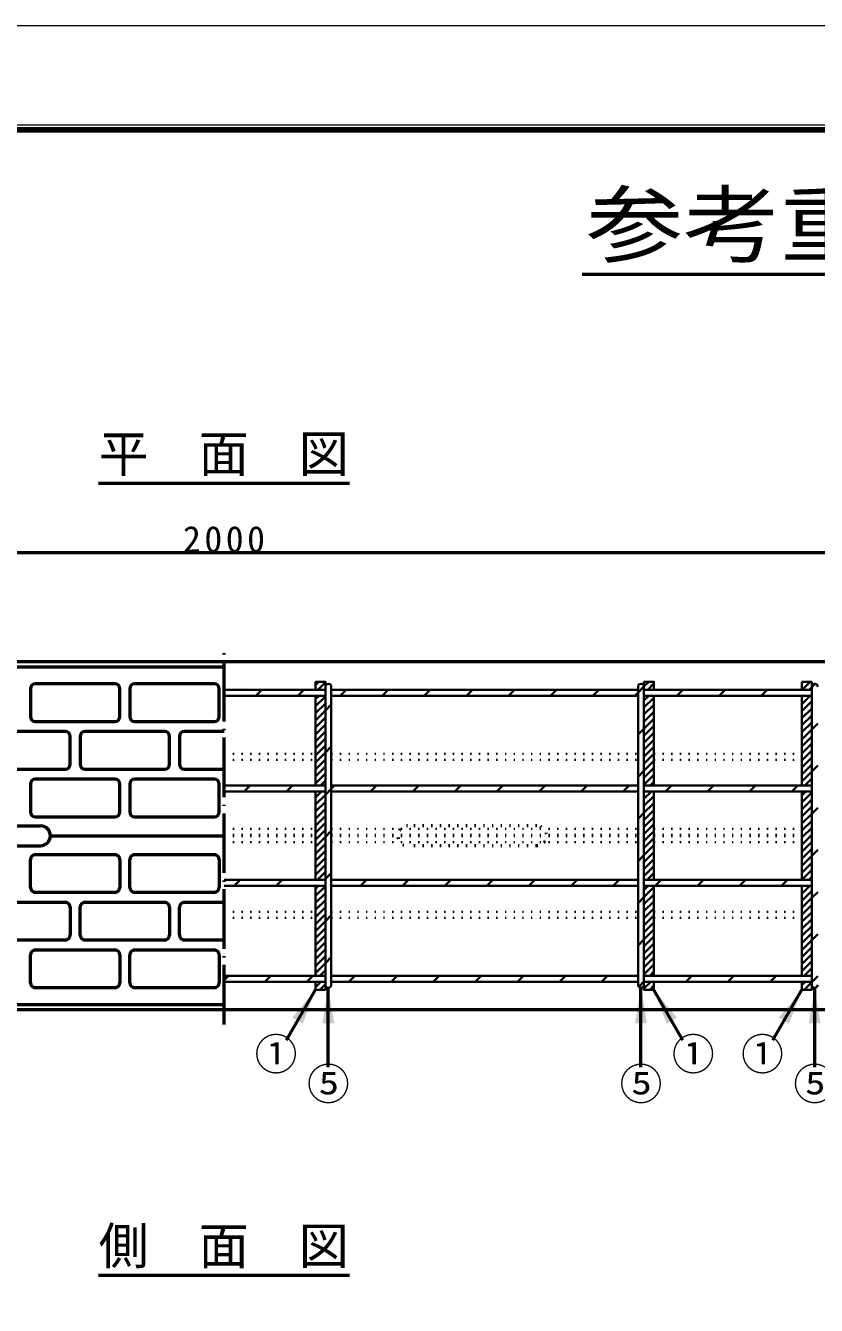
# Model space of a CAD drawing. Units: millimetres, scale not verified. Extents: x -2102 to 2102, y -1485 to 1485.
# Drawn here: x 615 to 1412, y 196 to 1485 of the extents above; entities that cross this region are included whole.
import ezdxf
from ezdxf.enums import TextEntityAlignment as Align

# ---------------------------------------------------------------- set-up
doc = ezdxf.new("R2010")
doc.units = ezdxf.units.MM
doc.header["$LTSCALE"] = 5
doc.linetypes.add('DOTTED', pattern=[1.75, 0.25, -1.5])
doc.linetypes.add('LONG_DASHED_DOTTED', pattern=[15.25, 12, -1.5, 0.25, -1.5])
doc.layers.add('0-0_V-nasSTD', color=7, linetype='Continuous', lineweight=35)
doc.layers.add('0-1_0', color=7, linetype='Continuous', lineweight=50)
doc.styles.add('ＭＳ ゴシック', font='')
doc.styles.get('ＭＳ ゴシック').set_extended_font_data('MS Gothic')

msp = doc.modelspace()

# ---------------------------------------------------------------- linework, layer by layer
at = {"layer": '0-0_V-nasSTD', "linetype": 'LONG_DASHED_DOTTED', "lineweight": 50}
msp.add_line((815.314, 479.351), (815.314, 859.351), dxfattribs=at)
at = {"layer": '0-0_V-nasSTD', "lineweight": 50}
for p, q in [((-176.686, 839.351), (815.314, 839.351)), ((620.314, 817.351), (620.314, 789.351)), ((705.314, 822.351), (625.314, 822.351)), ((710.314, 789.351), (710.314, 817.351)), ((720.314, 817.351), (720.314, 789.351)), ((805.314, 822.351), (725.314, 822.351)), ((810.314, 789.351), (810.314, 817.351)), ((655.314, 774.351), (575.314, 774.351)), ((625.314, 784.351), (705.314, 784.351)), ((755.314, 774.351), (675.314, 774.351)), ((725.314, 784.351), (805.314, 784.351)), ((815.314, 774.351), (775.314, 774.351)), ((660.314, 741.351), (660.314, 769.351)), ((670.314, 769.351), (670.314, 741.351)), ((760.314, 741.351), (760.314, 769.351)), ((770.314, 769.351), (770.314, 741.351)), ((575.314, 736.351), (655.314, 736.351)), ((675.314, 736.351), (755.314, 736.351)), ((775.314, 736.351), (815.314, 736.351)), ((705.314, 726.351), (625.314, 726.351)), ((805.314, 726.351), (725.314, 726.351)), ((620.314, 721.351), (620.314, 693.351)), ((710.314, 693.351), (710.314, 721.351)), ((720.314, 721.351), (720.314, 693.351)), ((810.314, 693.351), (810.314, 721.351)), ((625.314, 688.351), (705.314, 688.351)), ((725.314, 688.351), (805.314, 688.351)), ((640.314, 669.351), (815.314, 669.351)), ((620.314, 617.351), (620.314, 645.351)), ((625.314, 650.351), (705.314, 650.351)), ((710.314, 645.351), (710.314, 617.351)), ((720.314, 617.351), (720.314, 645.351)), ((725.314, 650.351), (805.314, 650.351)), ((810.314, 645.351), (810.314, 617.351)), ((705.314, 612.351), (625.314, 612.351)), ((805.314, 612.351), (725.314, 612.351)), ((575.314, 602.351), (655.314, 602.351)), ((660.314, 597.351), (660.314, 569.351)), ((670.314, 569.351), (670.314, 597.351)), ((675.314, 602.351), (755.314, 602.351)), ((760.314, 597.351), (760.314, 569.351)), ((770.314, 569.351), (770.314, 597.351)), ((775.314, 602.351), (815.314, 602.351)), ((655.314, 564.351), (575.314, 564.351)), ((625.314, 554.351), (705.314, 554.351)), ((755.314, 564.351), (675.314, 564.351)), ((725.314, 554.351), (805.314, 554.351)), ((815.314, 564.351), (775.314, 564.351)), ((620.314, 521.351), (620.314, 549.351)), ((710.314, 549.351), (710.314, 521.351)), ((720.314, 521.351), (720.314, 549.351)), ((810.314, 549.351), (810.314, 521.351)), ((705.314, 516.351), (625.314, 516.351)), ((805.314, 516.351), (725.314, 516.351)), ((920.314, 436.401), (920.314, 516.351)), ((1235.314, 436.401), (1235.314, 516.351)), ((1410.314, 436.401), (1410.314, 516.351)), ((878.024, 463.619), (907.314, 514.351)), ((1277.604, 463.619), (1248.314, 514.351)), ((1368.024, 463.619), (1397.314, 514.351)), ((-176.686, 499.351), (815.314, 499.351))]:
    msp.add_line(p, q, dxfattribs=at)
at = {"layer": '0-0_V-nasSTD'}
for p, q in [((815.314, 816.351), (917.314, 816.351)), ((847.288, 810.351), (853.288, 816.351)), ((889.714, 810.351), (895.714, 816.351)), ((910.785, 824.351), (907.314, 820.879)), ((907.314, 824.351), (907.314, 816.351)), ((917.314, 823.808), (909.856, 816.351)), ((916.927, 816.351), (917.314, 816.737)), ((917.314, 819.351), (917.314, 519.351)), ((923.314, 819.351), (923.314, 519.351)), ((923.314, 816.351), (1232.314, 816.351)), ((938.14, 816.351), (932.14, 810.351)), ((974.567, 810.351), (980.567, 816.351)), ((1016.993, 810.351), (1022.993, 816.351)), ((1059.42, 810.351), (1065.42, 816.351)), ((1101.846, 810.351), (1107.846, 816.351)), ((1144.272, 810.351), (1150.272, 816.351)), ((1186.699, 810.351), (1192.699, 816.351)), ((1229.125, 810.351), (1232.314, 813.539)), ((1238.308, 819.534), (1232.314, 813.539)), ((1232.314, 819.351), (1232.314, 519.351)), ((1243.125, 824.351), (1238.314, 819.539)), ((1238.314, 824.351), (1238.314, 819.351)), ((1238.314, 819.351), (1238.314, 519.351)), ((1238.314, 816.351), (1407.314, 816.351)), ((1242.196, 816.351), (1248.314, 822.468)), ((1271.552, 810.351), (1277.552, 816.351)), ((1313.978, 810.351), (1319.978, 816.351)), ((1356.404, 810.351), (1362.404, 816.351)), ((1398.689, 824.351), (1397.314, 822.976)), ((1397.314, 824.351), (1397.314, 816.351)), ((1397.314, 824.351), (1407.314, 824.351)), ((1405.76, 824.351), (1397.76, 816.351)), ((1404.831, 816.351), (1407.314, 818.834)), ((1407.314, 824.351), (1407.314, 819.351)), ((1410.792, 822.312), (1407.314, 818.834)), ((1407.314, 819.351), (1407.314, 519.351)), ((815.314, 810.351), (917.314, 810.351)), ((910.927, 810.351), (907.314, 806.737)), ((907.314, 810.351), (907.314, 719.851)), ((917.314, 809.666), (907.314, 799.666)), ((917.314, 802.595), (907.314, 792.595)), ((923.314, 801.524), (917.314, 795.524)), ((923.314, 810.351), (1232.314, 810.351)), ((1243.267, 810.351), (1238.314, 805.397)), ((1238.314, 810.351), (1407.314, 810.351)), ((1248.314, 808.326), (1238.314, 798.326)), ((1248.314, 801.255), (1238.314, 791.255)), ((1248.314, 810.351), (1248.314, 719.851)), ((1405.902, 810.351), (1397.314, 801.763)), ((1398.831, 810.351), (1397.314, 808.834)), ((1397.314, 810.351), (1397.314, 719.851)), ((1407.314, 804.691), (1397.314, 794.691)), ((917.314, 795.524), (907.314, 785.524)), ((917.314, 788.453), (907.314, 778.453)), ((1248.314, 794.184), (1238.314, 784.184)), ((1248.314, 787.113), (1238.314, 777.113)), ((1407.314, 797.62), (1397.314, 787.62)), ((1407.314, 790.549), (1397.314, 780.549)), ((917.314, 781.382), (907.314, 771.382)), ((917.314, 774.311), (907.314, 764.311)), ((1238.314, 777.113), (1232.314, 771.113)), ((1248.314, 780.042), (1238.314, 770.042)), ((1407.314, 783.478), (1397.314, 773.478)), ((1407.314, 776.407), (1397.314, 766.407)), ((1413.314, 782.407), (1407.314, 776.407)), ((917.314, 767.24), (907.314, 757.24)), ((1248.314, 772.971), (1238.314, 762.971)), ((1248.314, 765.9), (1238.314, 755.9)), ((1407.314, 769.336), (1397.314, 759.336)), ((1407.314, 762.265), (1397.314, 752.265)), ((917.314, 760.169), (907.314, 750.169)), ((917.314, 753.098), (907.314, 743.098)), ((923.314, 759.098), (917.314, 753.098)), ((1248.314, 758.829), (1238.314, 748.829)), ((1248.314, 751.758), (1238.314, 741.758)), ((1407.314, 755.194), (1397.314, 745.194)), ((1407.314, 748.123), (1397.314, 738.123)), ((917.314, 746.027), (907.314, 736.027)), ((917.314, 738.956), (907.314, 728.956)), ((1238.314, 734.686), (1232.314, 728.686)), ((1248.314, 744.686), (1238.314, 734.686)), ((1248.314, 737.615), (1238.314, 727.615)), ((1407.314, 741.052), (1397.314, 731.052)), ((1413.314, 739.981), (1407.314, 733.981)), ((917.314, 731.885), (907.314, 721.885)), ((912.351, 719.851), (917.314, 724.813)), ((1248.314, 730.544), (1238.314, 720.544)), ((1244.691, 719.851), (1248.314, 723.473)), ((1407.314, 733.981), (1397.314, 723.981)), ((1400.255, 719.851), (1407.314, 726.91)), ((815.314, 719.851), (917.314, 719.851)), ((815.314, 713.851), (917.314, 713.851)), ((835.64, 713.851), (841.64, 719.851)), ((878.067, 713.851), (884.067, 719.851)), ((913.422, 713.851), (907.314, 707.742)), ((907.314, 713.851), (907.314, 624.851)), ((917.314, 710.671), (907.314, 700.671)), ((923.314, 716.671), (917.314, 710.671)), ((926.493, 719.851), (923.314, 716.671)), ((923.314, 719.851), (1232.314, 719.851)), ((923.314, 713.851), (1232.314, 713.851)), ((962.92, 713.851), (968.92, 719.851)), ((1005.346, 713.851), (1011.346, 719.851)), ((1047.772, 713.851), (1053.772, 719.851)), ((1090.199, 713.851), (1096.199, 719.851)), ((1132.625, 713.851), (1138.625, 719.851)), ((1175.052, 713.851), (1181.052, 719.851)), ((1217.478, 713.851), (1223.478, 719.851)), ((1238.314, 719.851), (1407.314, 719.851)), ((1245.762, 713.851), (1238.314, 706.402)), ((1238.691, 713.851), (1238.314, 713.473)), ((1238.314, 713.851), (1407.314, 713.851)), ((1248.314, 709.331), (1238.314, 699.331)), ((1248.314, 713.851), (1248.314, 624.851)), ((1259.904, 713.851), (1265.904, 719.851)), ((1302.331, 713.851), (1308.331, 719.851)), ((1344.757, 713.851), (1350.757, 719.851)), ((1387.184, 713.851), (1393.184, 719.851)), ((1401.326, 713.851), (1397.314, 709.839)), ((1397.314, 713.851), (1397.314, 624.851)), ((1407.314, 712.768), (1397.314, 702.768)), ((917.314, 703.6), (907.314, 693.6)), ((917.314, 696.529), (907.314, 686.529)), ((1248.314, 702.26), (1238.314, 692.26)), ((1407.314, 705.697), (1397.314, 695.697)), ((1407.314, 698.625), (1397.314, 688.625)), ((1413.314, 697.554), (1407.314, 691.554)), ((917.314, 689.458), (907.314, 679.458)), ((1238.314, 692.26), (1232.314, 686.26)), ((1248.314, 695.189), (1238.314, 685.189)), ((1248.314, 688.118), (1238.314, 678.118)), ((1407.314, 691.554), (1397.314, 681.554)), ((1407.314, 684.483), (1397.314, 674.483)), ((917.314, 682.387), (907.314, 672.387)), ((917.314, 675.316), (907.314, 665.316)), ((923.314, 674.245), (917.314, 668.245)), ((1248.314, 681.047), (1238.314, 671.047)), ((1248.314, 673.976), (1238.314, 663.976)), ((1407.314, 677.412), (1397.314, 667.412)), ((1407.314, 670.341), (1397.314, 660.341)), ((917.314, 668.245), (907.314, 658.245)), ((917.314, 661.174), (907.314, 651.174)), ((1248.314, 666.905), (1238.314, 656.905)), ((1248.314, 659.834), (1238.314, 649.834)), ((1407.314, 663.27), (1397.314, 653.27)), ((917.314, 654.103), (907.314, 644.103)), ((917.314, 647.032), (907.314, 637.032)), ((1238.314, 649.834), (1232.314, 643.834)), ((1248.314, 652.763), (1238.314, 642.763)), ((1248.314, 645.691), (1238.314, 635.691)), ((1407.314, 656.199), (1397.314, 646.199)), ((1407.314, 649.128), (1397.314, 639.128)), ((1413.314, 655.128), (1407.314, 649.128)), ((917.314, 639.961), (907.314, 629.961)), ((917.314, 632.89), (909.275, 624.851)), ((923.314, 631.818), (917.314, 625.818)), ((1248.314, 638.62), (1238.314, 628.62)), ((1241.615, 624.851), (1248.314, 631.549)), ((1407.314, 642.057), (1397.314, 632.057)), ((1407.314, 634.986), (1397.314, 624.986)), ((815.314, 624.851), (917.314, 624.851)), ((815.314, 618.851), (917.314, 618.851)), ((825.493, 618.851), (831.493, 624.851)), ((867.92, 618.851), (873.92, 624.851)), ((910.346, 618.851), (907.314, 615.818)), ((907.314, 618.851), (907.314, 528.351)), ((917.314, 618.747), (907.314, 608.747)), ((916.346, 624.851), (917.314, 625.818)), ((923.314, 624.851), (1232.314, 624.851)), ((923.314, 618.851), (1232.314, 618.851)), ((952.772, 618.851), (958.772, 624.851)), ((995.199, 618.851), (1001.199, 624.851)), ((1037.625, 618.851), (1043.625, 624.851)), ((1080.052, 618.851), (1086.052, 624.851)), ((1122.478, 618.851), (1128.478, 624.851)), ((1164.904, 618.851), (1170.904, 624.851)), ((1207.331, 618.851), (1213.331, 624.851)), ((1238.314, 624.851), (1407.314, 624.851)), ((1242.686, 618.851), (1238.314, 614.478)), ((1238.314, 618.851), (1407.314, 618.851)), ((1248.314, 618.851), (1248.314, 528.351)), ((1249.757, 618.851), (1255.757, 624.851)), ((1292.184, 618.851), (1298.184, 624.851)), ((1334.61, 618.851), (1340.61, 624.851)), ((1377.036, 618.851), (1383.036, 624.851)), ((1405.321, 618.851), (1397.314, 610.844)), ((1398.25, 618.851), (1397.314, 617.915)), ((1397.314, 618.851), (1397.314, 528.351)), ((1404.25, 624.851), (1407.314, 627.915)), ((917.314, 611.676), (907.314, 601.676)), ((1238.314, 607.407), (1232.314, 601.407)), ((1248.314, 617.407), (1238.314, 607.407)), ((1248.314, 610.336), (1238.314, 600.336)), ((1407.314, 613.773), (1397.314, 603.773)), ((1407.314, 606.702), (1397.314, 596.702)), ((1413.314, 612.702), (1407.314, 606.702)), ((917.314, 604.605), (907.314, 594.605)), ((917.314, 597.534), (907.314, 587.534)), ((1248.314, 603.265), (1238.314, 593.265)), ((1248.314, 596.194), (1238.314, 586.194)), ((1407.314, 599.631), (1397.314, 589.631)), ((917.314, 590.463), (907.314, 580.463)), ((917.314, 583.392), (907.314, 573.392)), ((923.314, 589.392), (917.314, 583.392)), ((1248.314, 589.123), (1238.314, 579.123)), ((1248.314, 582.052), (1238.314, 572.052)), ((1407.314, 592.559), (1397.314, 582.559)), ((1407.314, 585.488), (1397.314, 575.488)), ((917.314, 576.321), (907.314, 566.321)), ((917.314, 569.25), (907.314, 559.25)), ((1248.314, 574.981), (1238.314, 564.981)), ((1248.314, 567.91), (1238.314, 557.91)), ((1407.314, 578.417), (1397.314, 568.417)), ((1407.314, 571.346), (1397.314, 561.346)), ((1413.314, 570.275), (1407.314, 564.275)), ((917.314, 562.179), (907.314, 552.179)), ((917.314, 555.108), (907.314, 545.108)), ((1238.314, 564.981), (1232.314, 558.981)), ((1248.314, 560.839), (1238.314, 550.839)), ((1407.314, 564.275), (1397.314, 554.275)), ((1407.314, 557.204), (1397.314, 547.204)), ((917.314, 548.037), (907.314, 538.037)), ((923.314, 546.966), (917.314, 540.966)), ((1248.314, 553.768), (1238.314, 543.768)), ((1248.314, 546.697), (1238.314, 536.697)), ((1407.314, 550.133), (1397.314, 540.133)), ((1407.314, 543.062), (1397.314, 533.062)), ((815.314, 523.818), (819.846, 528.351)), ((815.314, 528.351), (917.314, 528.351)), ((856.272, 522.351), (862.272, 528.351)), ((898.699, 522.351), (904.699, 528.351)), ((917.314, 540.966), (907.314, 530.966)), ((911.77, 528.351), (917.314, 533.895)), ((923.314, 528.351), (1232.314, 528.351)), ((941.125, 522.351), (947.125, 528.351)), ((983.552, 522.351), (989.552, 528.351)), ((1025.978, 522.351), (1031.978, 528.351)), ((1068.404, 522.351), (1074.404, 528.351)), ((1110.831, 522.351), (1116.831, 528.351)), ((1153.257, 522.351), (1159.257, 528.351)), ((1195.684, 522.351), (1201.684, 528.351)), ((1248.314, 539.625), (1238.314, 529.625)), ((1238.314, 528.351), (1407.314, 528.351)), ((1244.11, 528.351), (1248.314, 532.554)), ((1280.536, 522.351), (1286.536, 528.351)), ((1322.963, 522.351), (1328.963, 528.351)), ((1365.389, 522.351), (1371.389, 528.351)), ((1407.314, 535.991), (1399.674, 528.351)), ((1406.745, 528.351), (1407.314, 528.92)), ((815.314, 522.351), (917.314, 522.351)), ((912.841, 522.351), (907.314, 516.824)), ((907.314, 514.351), (907.314, 522.351)), ((911.912, 514.351), (917.314, 519.752)), ((917.314, 519.351), (917.314, 514.351)), ((923.314, 522.351), (1232.314, 522.351)), ((1238.314, 522.554), (1233.093, 517.334)), ((1245.181, 522.351), (1238.314, 515.483)), ((1238.314, 522.351), (1407.314, 522.351)), ((1238.314, 514.351), (1238.314, 519.351)), ((1244.252, 514.351), (1248.314, 518.412)), ((1248.314, 522.351), (1248.314, 514.351)), ((1400.745, 522.351), (1397.314, 518.92)), ((1397.314, 514.351), (1397.314, 522.351)), ((1407.314, 521.849), (1399.816, 514.351)), ((1413.314, 527.849), (1407.314, 521.849)), ((1407.314, 519.351), (1407.314, 514.351)), ((907.314, 514.351), (917.314, 514.351)), ((1238.314, 514.351), (1248.314, 514.351)), ((1397.314, 514.351), (1407.314, 514.351)), ((1406.887, 514.351), (1407.314, 514.778))]:
    msp.add_line(p, q, dxfattribs=at)
at = {"layer": '0-0_V-nasSTD', "linetype": 'DOTTED'}
for p, q in [((815.314, 751.924), (907.314, 751.924)), ((923.314, 751.924), (1232.314, 751.924)), ((1248.314, 751.924), (1397.314, 751.924)), ((815.314, 745.924), (907.314, 745.924)), ((923.314, 745.924), (1232.314, 745.924)), ((1248.314, 745.924), (1397.314, 745.924)), ((815.314, 676.351), (907.314, 676.351)), ((815.314, 670.351), (907.314, 670.351)), ((923.314, 676.351), (1232.314, 676.351)), ((923.314, 670.351), (1232.314, 670.351)), ((1248.314, 676.351), (1397.314, 676.351)), ((1248.314, 670.351), (1397.314, 670.351)), ((815.314, 668.851), (907.314, 668.851)), ((815.314, 662.851), (907.314, 662.851)), ((923.314, 668.851), (1232.314, 668.851)), ((923.314, 662.851), (1232.314, 662.851)), ((1248.314, 668.851), (1397.314, 668.851)), ((1248.314, 662.851), (1397.314, 662.851)), ((815.314, 592.778), (907.314, 592.778)), ((923.314, 592.778), (1232.314, 592.778)), ((1248.314, 592.778), (1397.314, 592.778)), ((815.314, 586.778), (907.314, 586.778)), ((923.314, 586.778), (1232.314, 586.778)), ((1248.314, 586.778), (1397.314, 586.778))]:
    msp.add_line(p, q, dxfattribs=at)
at = {"layer": '0-0_V-nasSTD', "lineweight": 18}
for points in [[(-2102.5, -1485), (-2102.5, 1485), (2102.5, 1485), (2102.5, -1485)], [(-2002.5, -1385), (-2002.5, 1385), (2002.5, 1385), (2002.5, -1385)]]:
    msp.add_lwpolyline(points, close=True, dxfattribs=at)
at = {"layer": '0-0_V-nasSTD', "lineweight": 100}
msp.add_lwpolyline([(-1997.5, 1380), (-1997.5, -1380), (1997.5, -1380), (1997.5, 1380)], close=True, dxfattribs=at)
at = {"layer": '0-0_V-nasSTD', "lineweight": 50}
msp.add_lwpolyline([(-184.686, 844.351), (-184.686, 494.351), (1815.314, 494.351), (1815.314, 844.351)], close=True, dxfattribs=at)
at = {"layer": '0-0_V-nasSTD'}
for points in [[(907.314, 824.351), (917.314, 824.351), (917.314, 819.351)], [(1238.314, 824.351), (1248.314, 824.351), (1248.314, 816.351)]]:
    msp.add_lwpolyline(points, dxfattribs=at)
at = {"layer": '0-0_V-nasSTD', "lineweight": 50}
for centre, start, end in [((625.314, 817.351), 90, 180), ((705.314, 817.351), 0, 90), ((725.314, 817.351), 90, 180), ((805.314, 817.351), 0, 90), ((625.314, 789.351), 180, 270), ((705.314, 789.351), 270, 0), ((725.314, 789.351), 180, 270), ((805.314, 789.351), 270, 0), ((655.314, 769.351), 0, 90), ((675.314, 769.351), 90, 180), ((755.314, 769.351), 0, 90), ((775.314, 769.351), 90, 180), ((655.314, 741.351), 270, 0), ((675.314, 741.351), 180, 270), ((755.314, 741.351), 270, 0), ((775.314, 741.351), 180, 270), ((625.314, 721.351), 90, 180), ((705.314, 721.351), 0, 90), ((725.314, 721.351), 90, 180), ((805.314, 721.351), 0, 90), ((625.314, 693.351), 180, 270), ((705.314, 693.351), 270, 0), ((725.314, 693.351), 180, 270), ((805.314, 693.351), 270, 0), ((625.314, 645.351), 90, 180), ((705.314, 645.351), 0, 90), ((725.314, 645.351), 90, 180), ((805.314, 645.351), 0, 90), ((625.314, 617.351), 180, 270), ((705.314, 617.351), 270, 0), ((725.314, 617.351), 180, 270), ((805.314, 617.351), 270, 0), ((655.314, 597.351), 0, 90), ((675.314, 597.351), 90, 180), ((755.314, 597.351), 0, 90), ((775.314, 597.351), 90, 180), ((655.314, 569.351), 270, 0), ((675.314, 569.351), 180, 270), ((755.314, 569.351), 270, 0), ((775.314, 569.351), 180, 270), ((625.314, 549.351), 90, 180), ((705.314, 549.351), 0, 90), ((725.314, 549.351), 90, 180), ((805.314, 549.351), 0, 90), ((625.314, 521.351), 180, 270), ((705.314, 521.351), 270, 0), ((725.314, 521.351), 180, 270), ((805.314, 521.351), 270, 0)]:
    msp.add_arc(centre, 5, start, end, dxfattribs=at)
at = {"layer": '0-0_V-nasSTD'}
for centre, start, end in [((920.314, 819.351), 0, 180), ((1235.314, 819.351), 0, 180), ((1410.314, 819.351), 0, 180), ((920.314, 519.351), 180, 0), ((1235.314, 519.351), 180, 0), ((1410.314, 519.351), 180, 0)]:
    msp.add_arc(centre, 3, start, end, dxfattribs=at)
for points in [[(914.314, 480.351), (920.314, 516.351), (926.314, 480.351)], [(1229.314, 480.351), (1235.314, 516.351), (1241.314, 480.351)], [(1404.314, 480.351), (1410.314, 516.351), (1416.314, 480.351)], [(884.117, 486.174), (894.51, 480.174), (907.314, 514.351)], [(1248.314, 514.351), (1261.117, 480.174), (1271.51, 486.174)], [(1374.117, 486.174), (1384.51, 480.174), (1397.314, 514.351)]]:
    msp.add_solid(points, dxfattribs=at)
at = {"layer": '0-1_0'}
for p, q in [((1176.036, 1234.753), (1898.036, 1234.753)), ((688.91, 1024.351), (941.717, 1024.351)), ((-184.686, 954.351), (1815.314, 954.351)), ((500.314, 679.351), (630.314, 679.351)), ((500.314, 659.351), (630.314, 659.351)), ((688.91, 226.89), (941.717, 226.89))]:
    msp.add_line(p, q, dxfattribs=at)
at = {"layer": '0-1_0', "linetype": 'DOTTED'}
for p, q in [((1130.236, 679.351), (1000.236, 679.351)), ((1130.236, 659.351), (1000.236, 659.351))]:
    msp.add_line(p, q, dxfattribs=at)
at = {"layer": '0-1_0'}
msp.add_arc((630.314, 669.351), 10, 270, 90, dxfattribs=at)
at = {"layer": '0-1_0', "linetype": 'DOTTED'}
for centre, start, end in [((1000.236, 669.351), 90, 270), ((1130.236, 669.351), 270, 90)]:
    msp.add_arc(centre, 10, start, end, dxfattribs=at)

# ---------------------------------------------------------------- texts
at = {"layer": '0-0_V-nasSTD', "style": 'ＭＳ ゴシック', "width": 1.15}
msp.add_text('参考重量\u3000378kg', height=62.32, dxfattribs=at).set_placement((1180.036, 1234.753), align=Align.BOTTOM_LEFT)
at = {"layer": '0-0_V-nasSTD', "style": 'ＭＳ ゴシック'}
for s, height, p in [('平\u3000面\u3000図', 36.95, (688.91, 1024.351)), ('①', 31.67, (846.06, 424.07)), ('①', 31.67, (1266.367, 424.07)), ('①', 31.67, (1336.06, 424.07)), ('⑤', 31.67, (898.75, 394.051)), ('⑤', 31.67, (1213.75, 394.051)), ('⑤', 31.67, (1388.75, 394.051)), ('側\u3000面\u3000図', 36.95, (688.91, 226.89))]:
    msp.add_text(s, height=height, dxfattribs=at).set_placement(p, align=Align.BOTTOM_LEFT)
at = {"layer": '0-0_V-nasSTD', "insert": (773.914, 954.351), "char_height": 26.39, "attachment_point": 7, "style": 'ＭＳ ゴシック'}
msp.add_mtext('\\T1.2;2000', dxfattribs=at)

doc.saveas('drawing.dxf')
